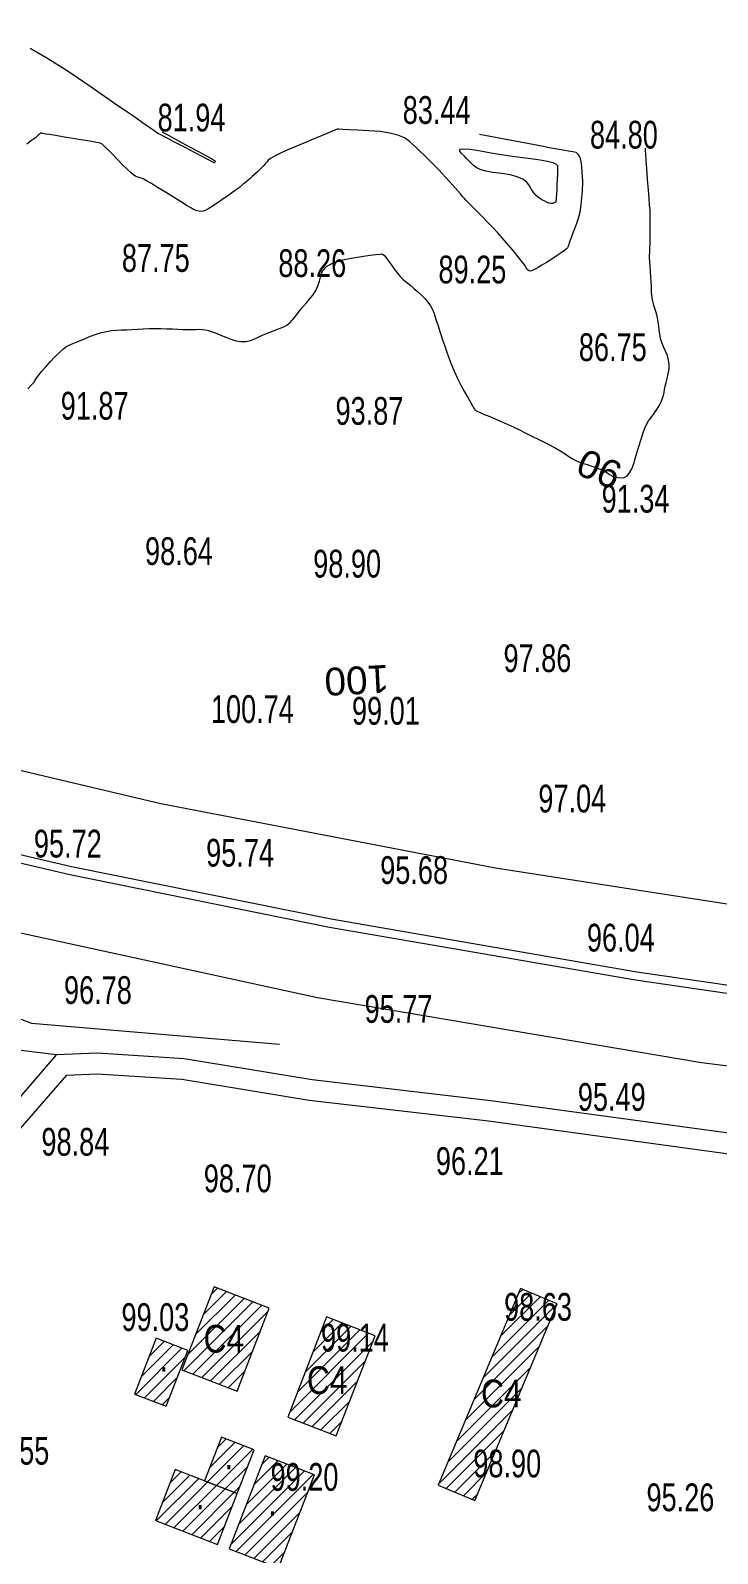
# Model space of a CAD drawing. Header units: metres. Extents: x 431726 to 434411, y 2469261 to 2472412.
# Drawn here: x 433603.3 to 433702.3, y 2471342.9 to 2471562.6 of the extents above; entities that cross this region are included whole.
import ezdxf
from ezdxf.enums import TextEntityAlignment as Align

# ---------------------------------------------------------------- set-up
doc = ezdxf.new("R2010")
doc.units = ezdxf.units.M
doc.header["$MEASUREMENT"] = 0
for name, color, linetype, lineweight in [('CAO DO', 8, 'Continuous', 18), ('duong be tong-ks', 8, 'Continuous', 18), ('duong da-ks', 8, 'Continuous', 18), ('duong nhua-ks', 8, 'Continuous', 18), ('hanh nha', 8, 'Continuous', 18), ('MH_DongMuc', 8, 'Continuous', 18), ('MH_DongMuc_Con', 8, 'Continuous', 18), ('nha cua-ks', 8, 'Continuous', 18), ('rao sat-ks', 8, 'RAO_T_GAI', 18)]:
    doc.layers.add(name, color=color, linetype=linetype, lineweight=lineweight)
doc.styles.get("Standard").update_dxf_attribs({"font": 'arial.ttf'})
doc.styles.add('THUY', font='VHARIALN.TTF')
doc.linetypes.add('RAO_T_GAI', pattern='A,1,[130,ltypeshp.shx,S=0.75,R=-45,X=0,Y=0],1,[130,ltypeshp.shx,S=0.75,R=45,X=-1,Y=0],6', length=8)

msp = doc.modelspace()

# ---------------------------------------------------------------- hatches: boundary and pattern name
at = {"layer": 'hanh nha', "lineweight": 0}
h = msp.add_hatch(dxfattribs=at)
h.set_pattern_fill('ANSI31', color=8, scale=10, style=0)
h.set_pattern_definition([(45, (0, 0), (-0.8838834765, 0.8838834765), [])])
h.paths.add_polyline_path([(433413.16, 2471252.62), (433406.27, 2471266.04), (433414.57, 2471270.3), (433421.46, 2471256.88)])
h.paths.add_polyline_path([(433482.75, 2471404.54), (433479.02, 2471400.37), (433474.69, 2471404.25), (433478.41, 2471408.42)])
h.paths.add_polyline_path([(433468.15, 2471397.16), (433474.51, 2471404.26), (433480.44, 2471398.96), (433474.08, 2471391.85)])
h.paths.add_polyline_path([(433776.77, 2471226.91), (433772.05, 2471219.86), (433760.72, 2471227.45), (433765.44, 2471234.5)])
h.paths.add_polyline_path([(433723.44, 2471348.53), (433730.22, 2471350.99), (433732.15, 2471345.66), (433725.36, 2471343.21)])
h.paths.add_polyline_path([(433739.59, 2471349.48), (433731.99, 2471346.73), (433730.34, 2471351.32), (433737.93, 2471354.07)])
h.paths.add_polyline_path([(433724.92, 2471351.96), (433719.51, 2471383), (433713.09, 2471381.88), (433718.5, 2471350.84)])
h.paths.add_polyline_path([(433673.93, 2471381.12), (433662.05, 2471352.74), (433667.35, 2471350.52), (433679.23, 2471378.9)])
h.paths.add_polyline_path([(433633.07, 2471366.31), (433637.7, 2471378.28), (433629.74, 2471381.36), (433625.11, 2471369.39)])
h.paths.add_polyline_path([(433621.38, 2471373.94), (433618.26, 2471365.9), (433622.83, 2471364.13), (433625.95, 2471372.17)])
h.paths.add_polyline_path([(433647.36, 2471359.86), (433652.96, 2471374.3), (433645.96, 2471377.01), (433640.37, 2471362.57)])
h.paths.add_polyline_path([(433639.01, 2471340.81), (433644.21, 2471354.24), (433637.12, 2471356.99), (433631.91, 2471343.56)])
h.paths.add_polyline_path([(433630.79, 2471359.66), (433628.35, 2471353.38), (433633.07, 2471351.56), (433635.5, 2471357.83)])
h.paths.add_polyline_path([(433630.21, 2471344.18), (433633.07, 2471351.56), (433624.13, 2471355.02), (433621.27, 2471347.64)])
h.paths.add_polyline_path([(433651.18, 2471320.46), (433657.15, 2471335.87), (433651.12, 2471338.21), (433645.15, 2471322.8)])
h.paths.add_polyline_path([(433623.49, 2471250.97), (433623.44, 2471243.58), (433636.73, 2471243.5), (433636.77, 2471250.9)])
h.paths.add_polyline_path([(433636.46, 2471198.04), (433636.73, 2471243.5), (433625.32, 2471243.56), (433625.06, 2471198.1)])
h.paths.add_polyline_path([(433582.93, 2471349.26), (433575.03, 2471351.61), (433573.36, 2471346.03), (433581.26, 2471343.67)])
h.paths.add_polyline_path([(433591.09, 2471315.2), (433592.74, 2471323.87), (433584.74, 2471325.39), (433583.09, 2471316.72)])
h.paths.add_polyline_path([(433584.62, 2471324.8), (433586.55, 2471334.93), (433574.5, 2471337.22), (433572.57, 2471327.09)])
h.paths.add_polyline_path([(433453.77, 2471177.8), (433448.93, 2471177.8), (433448.93, 2471180.73), (433453.77, 2471180.73)])
h.paths.add_polyline_path([(433459.43, 2471183.62), (433452.86, 2471181.19), (433450.9, 2471186.47), (433457.47, 2471188.91)])
h.paths.add_polyline_path([(433468.96, 2471187.12), (433461.59, 2471184.39), (433458.26, 2471193.34), (433465.64, 2471196.07)])
h.paths.add_polyline_path([(433432.21, 2471194.58), (433435.45, 2471197.26), (433433.49, 2471199.62), (433430.26, 2471196.94)])
h.paths.add_polyline_path([(433446.73, 2471194.64), (433441.02, 2471202.21), (433435.22, 2471197.84), (433440.92, 2471190.26)])
h.paths.add_polyline_path([(433399.81, 2471202.77), (433404.48, 2471208.38), (433400.91, 2471211.36), (433396.23, 2471205.75)])
h.paths.add_polyline_path([(433413.67, 2471260.27), (433415.23, 2471260.27), (433415.23, 2471261.11), (433413.67, 2471261.11)], flags=24)
h.paths.add_polyline_path([(433477.7, 2471404.35), (433479.25, 2471404.35), (433479.25, 2471405.19), (433477.7, 2471405.19)], flags=24)
h.paths.add_polyline_path([(433473.48, 2471397.23), (433475.03, 2471397.23), (433475.03, 2471398.07), (433473.48, 2471398.07)], flags=24)
h.paths.add_polyline_path([(433765.22, 2471223.98), (433773.15, 2471223.98), (433773.15, 2471230.18), (433765.22, 2471230.18)], flags=25)
h.paths.add_polyline_path([(433734.45, 2471349.89), (433736, 2471349.89), (433736, 2471350.73), (433734.45, 2471350.73)], flags=24)
h.paths.add_polyline_path([(433726.86, 2471346.07), (433728.41, 2471346.07), (433728.41, 2471346.91), (433726.86, 2471346.91)], flags=24)
h.paths.add_polyline_path([(433715.62, 2471363.38), (433723.55, 2471363.38), (433723.55, 2471369.58), (433715.62, 2471369.58)], flags=25)
h.paths.add_polyline_path([(433667.2, 2471362.88), (433675.13, 2471362.88), (433675.13, 2471369.09), (433667.2, 2471369.09)], flags=24)
h.paths.add_polyline_path([(433650.11, 2471327.98), (433651.66, 2471327.98), (433651.66, 2471328.82), (433650.11, 2471328.82)], flags=24)
h.paths.add_polyline_path([(433631.08, 2471354.92), (433632.63, 2471354.92), (433632.63, 2471355.76), (433631.08, 2471355.76)], flags=24)
h.paths.add_polyline_path([(433626.94, 2471349.13), (433628.5, 2471349.13), (433628.5, 2471349.97), (433626.94, 2471349.97)], flags=24)
h.paths.add_polyline_path([(433637.4, 2471348.21), (433638.96, 2471348.21), (433638.96, 2471349.05), (433637.4, 2471349.05)], flags=24)
h.paths.add_polyline_path([(433627.18, 2471370.77), (433635.11, 2471370.77), (433635.11, 2471376.97), (433627.18, 2471376.97)], flags=24)
h.paths.add_polyline_path([(433621.71, 2471368.99), (433623.26, 2471368.99), (433623.26, 2471369.83), (433621.71, 2471369.83)], flags=24)
h.paths.add_polyline_path([(433642.09, 2471364.79), (433650.01, 2471364.79), (433650.01, 2471371), (433642.09, 2471371)], flags=24)
h.paths.add_polyline_path([(433629.7, 2471224.81), (433631.26, 2471224.81), (433631.26, 2471225.65), (433629.7, 2471225.65)], flags=24)
h.paths.add_polyline_path([(433629.9, 2471247.84), (433631.45, 2471247.84), (433631.45, 2471248.68), (433629.9, 2471248.68)], flags=24)
h.paths.add_polyline_path([(433587.28, 2471319.8), (433588.83, 2471319.8), (433588.83, 2471320.64), (433587.28, 2471320.64)], flags=24)
h.paths.add_polyline_path([(433577.51, 2471347.66), (433579.07, 2471347.66), (433579.07, 2471348.5), (433577.51, 2471348.5)], flags=24)
h.paths.add_polyline_path([(433575.72, 2471327.99), (433583.64, 2471327.99), (433583.64, 2471334.2), (433575.72, 2471334.2)], flags=24)
h.paths.add_polyline_path([(433462.62, 2471189.44), (433464.18, 2471189.44), (433464.18, 2471190.28), (433462.62, 2471190.28)], flags=24)
h.paths.add_polyline_path([(433450.58, 2471178.57), (433452.14, 2471178.57), (433452.14, 2471179.41), (433450.58, 2471179.41)], flags=24)
h.paths.add_polyline_path([(433454.72, 2471184.73), (433456.27, 2471184.73), (433456.27, 2471185.57), (433454.72, 2471185.57)], flags=24)
h.paths.add_polyline_path([(433440.19, 2471195.86), (433441.74, 2471195.86), (433441.74, 2471196.7), (433440.19, 2471196.7)], flags=24)
h.paths.add_polyline_path([(433432.16, 2471196.64), (433433.72, 2471196.64), (433433.72, 2471197.48), (433432.16, 2471197.48)], flags=24)
h.paths.add_polyline_path([(433399.78, 2471206.69), (433401.34, 2471206.69), (433401.34, 2471207.52), (433399.78, 2471207.52)], flags=24)
h.paths.add_polyline_path([(433364.92, 2471185.67), (433366.47, 2471185.67), (433366.47, 2471186.51), (433364.92, 2471186.51)], flags=9)

# ---------------------------------------------------------------- linework, layer by layer
at = {"layer": 'duong be tong-ks', "color": 8, "lineweight": 0}
for points in [[(433707.16, 2471403.09), (433669.66, 2471408.2), (433643.87, 2471411.23), (433625.4, 2471414.25), (433612.94, 2471415.05), (433606.97, 2471414.81), (433598.86, 2471405.41), (433589.35, 2471394.67), (433585.93, 2471389.51), (433581.51, 2471382.08), (433576.92, 2471373.73), (433573.34, 2471363.44), (433567.29, 2471345.92), (433561.41, 2471326.27)], [(433706.74, 2471400.12), (433669.29, 2471405.23), (433643.45, 2471408.25), (433625.07, 2471411.26), (433612.9, 2471412.04), (433608.39, 2471411.86), (433601.12, 2471403.44), (433591.73, 2471392.84), (433588.47, 2471387.91), (433584.12, 2471380.59), (433579.67, 2471372.5), (433576.17, 2471362.46), (433570.15, 2471345), (433564.29, 2471325.41)]]:
    msp.add_lwpolyline(points, dxfattribs=at)
at = {"layer": 'duong da-ks', "color": 8, "lineweight": 0}
msp.add_lwpolyline([(433606.97, 2471414.81), (433592.15, 2471416.66), (433578.37, 2471418.9), (433566.88, 2471421.64), (433563.49, 2471422.81), (433544.72, 2471437.72), (433538.94, 2471442.98), (433535.03, 2471445.18), (433525, 2471447.97), (433514.58, 2471450.5), (433502.02, 2471453.31), (433497.37, 2471454.42), (433490.34, 2471455.95)], dxfattribs=at)
at = {"layer": 'duong nhua-ks', "color": 8, "lineweight": 0}
for points in [[(433718.89, 2471434.19), (433670.31, 2471441.73), (433622.06, 2471451.01), (433586.27, 2471459.46), (433556.51, 2471468.55), (433502.82, 2471484.99), (433453.99, 2471502.86), (433413.44, 2471520.09), (433397.66, 2471528.67), (433387.86, 2471535.58), (433377.16, 2471545.29), (433368.33, 2471556.01), (433362.87, 2471564.74)], [(433251.04, 2471544.73), (433287.61, 2471529.15), (433375.96, 2471494.55), (433416.28, 2471482.84), (433510.08, 2471454.2), (433575.29, 2471438.18), (433644.64, 2471423.07), (433700.03, 2471413.73), (433776.17, 2471404.22), (433832.6, 2471398.98), (433885.84, 2471396.04), (433937.55, 2471395.79), (433966.24, 2471398.33), (433998.71, 2471400.01), (434091.39, 2471408.76), (434148.55, 2471416.51), (434151.35, 2471417.02)], [(433461.25, 2471481.28), (433507.01, 2471467.13), (433535.72, 2471458.94), (433574.06, 2471450.21), (433609.17, 2471441.98), (433646.6, 2471434.43), (433690.69, 2471426.8), (433728.21, 2471421.35), (433765.86, 2471416.95), (433805.92, 2471412.86), (433841.54, 2471410.12), (433895.66, 2471407.73), (433922.24, 2471407.54)], [(433460.89, 2471480.13), (433506.66, 2471465.98), (433535.43, 2471457.78), (433573.79, 2471449.05), (433608.92, 2471440.81), (433646.38, 2471433.25), (433690.5, 2471425.62), (433728.06, 2471420.16), (433765.73, 2471415.76), (433805.81, 2471411.66), (433841.46, 2471408.93), (433895.63, 2471406.53), (433922.25, 2471406.34)]]:
    msp.add_lwpolyline(points, dxfattribs=at)
at = {"layer": 'MH_DongMuc', "color": 8, "lineweight": 0, "elevation": 90}
msp.add_lwpolyline([(433602.87, 2471510.87), (433603.38, 2471511.39), (433603.73, 2471511.81), (433603.93, 2471512.11), (433604.11, 2471512.41), (433604.42, 2471512.82), (433604.86, 2471513.36), (433605.42, 2471514), (433606.11, 2471514.77), (433606.83, 2471515.53), (433607.47, 2471516.15), (433608.03, 2471516.64), (433608.52, 2471517.01), (433608.93, 2471517.24), (433609.35, 2471517.41), (433609.86, 2471517.63), (433610.46, 2471517.87), (433611.14, 2471518.15), (433611.91, 2471518.45), (433612.71, 2471518.75), (433613.48, 2471518.98), (433614.23, 2471519.16), (433614.95, 2471519.28), (433615.65, 2471519.34), (433616.35, 2471519.37), (433617.09, 2471519.4), (433617.87, 2471519.44), (433618.68, 2471519.48), (433619.53, 2471519.53), (433620.39, 2471519.56), (433621.24, 2471519.58), (433622.07, 2471519.57), (433622.9, 2471519.55), (433623.72, 2471519.51), (433624.5, 2471519.46), (433625.23, 2471519.44), (433625.89, 2471519.42), (433626.5, 2471519.43), (433627.05, 2471519.45), (433627.56, 2471519.46), (433628.05, 2471519.43), (433628.5, 2471519.37), (433628.93, 2471519.27), (433629.34, 2471519.14), (433629.76, 2471518.98), (433630.26, 2471518.79), (433630.82, 2471518.56), (433631.45, 2471518.32), (433632.14, 2471518.04), (433632.87, 2471517.81), (433633.59, 2471517.71), (433634.3, 2471517.72), (433635.01, 2471517.87), (433635.71, 2471518.13), (433636.4, 2471518.45), (433637.06, 2471518.74), (433637.69, 2471519.01), (433638.3, 2471519.26), (433638.89, 2471519.47), (433639.42, 2471519.68), (433639.87, 2471519.88), (433640.24, 2471520.08), (433640.53, 2471520.28), (433640.74, 2471520.47), (433640.92, 2471520.67), (433641.1, 2471520.89), (433641.29, 2471521.13), (433641.49, 2471521.38), (433641.7, 2471521.66), (433641.94, 2471521.97), (433642.24, 2471522.35), (433642.61, 2471522.78), (433643.04, 2471523.26), (433643.52, 2471523.81), (433644, 2471524.4), (433644.4, 2471525.04), (433644.72, 2471525.71), (433644.96, 2471526.42), (433645.11, 2471527.17), (433645.38, 2471527.89), (433645.95, 2471528.51), (433646.83, 2471529.02), (433648.01, 2471529.43), (433649.5, 2471529.74), (433650.99, 2471529.96), (433652.18, 2471530.14), (433653.07, 2471530.25), (433653.66, 2471530.32), (433653.95, 2471530.33), (433654.12, 2471530.24), (433654.34, 2471530.04), (433654.62, 2471529.71), (433654.96, 2471529.25), (433655.36, 2471528.68), (433655.77, 2471528.07), (433656.18, 2471527.54), (433656.57, 2471527.09), (433656.94, 2471526.71), (433657.31, 2471526.4), (433657.68, 2471526.11), (433658.1, 2471525.76), (433658.56, 2471525.37), (433659.05, 2471524.93), (433659.59, 2471524.43), (433660.12, 2471523.91), (433660.57, 2471523.38), (433660.94, 2471522.84), (433661.24, 2471522.3), (433661.46, 2471521.74), (433661.64, 2471521.19), (433661.82, 2471520.66), (433661.99, 2471520.13), (433662.15, 2471519.62), (433662.3, 2471519.13), (433662.47, 2471518.58), (433662.69, 2471517.93), (433662.95, 2471517.18), (433663.25, 2471516.31), (433663.6, 2471515.35), (433663.99, 2471514.33), (433664.41, 2471513.34), (433664.85, 2471512.36), (433665.33, 2471511.4), (433665.84, 2471510.46), (433666.32, 2471509.61), (433666.7, 2471508.94), (433666.98, 2471508.43), (433667.18, 2471508.1), (433667.27, 2471507.95), (433667.34, 2471507.87), (433667.45, 2471507.79), (433667.59, 2471507.7), (433667.77, 2471507.61), (433667.99, 2471507.5), (433668.28, 2471507.37), (433668.7, 2471507.19), (433669.24, 2471506.96), (433669.91, 2471506.68), (433670.69, 2471506.35), (433671.47, 2471506.02), (433672.09, 2471505.75), (433672.57, 2471505.54), (433672.9, 2471505.39), (433673.08, 2471505.31), (433673.31, 2471505.19), (433673.78, 2471504.95), (433674.5, 2471504.59), (433675.47, 2471504.11), (433676.68, 2471503.51), (433677.91, 2471502.89), (433678.93, 2471502.35), (433679.75, 2471501.89), (433680.36, 2471501.51), (433680.77, 2471501.21), (433681.13, 2471500.95), (433681.6, 2471500.69), (433682.18, 2471500.42), (433682.87, 2471500.16), (433683.67, 2471499.9), (433684.48, 2471499.64), (433685.17, 2471499.38), (433685.74, 2471499.13), (433686.21, 2471498.89), (433686.56, 2471498.66), (433686.87, 2471498.45), (433687.21, 2471498.28), (433687.59, 2471498.16), (433688, 2471498.08), (433688.45, 2471498.03), (433688.89, 2471498.1), (433689.3, 2471498.35), (433689.66, 2471498.76), (433689.98, 2471499.36), (433690.27, 2471500.13), (433690.52, 2471500.97), (433690.77, 2471501.79), (433691.01, 2471502.58), (433691.24, 2471503.33), (433691.46, 2471504.06), (433691.67, 2471504.73), (433691.9, 2471505.32), (433692.12, 2471505.82), (433692.36, 2471506.24), (433692.6, 2471506.57), (433692.84, 2471506.87), (433693.09, 2471507.19), (433693.33, 2471507.54), (433693.58, 2471507.91), (433693.82, 2471508.3), (433694.05, 2471508.7), (433694.25, 2471509.11), (433694.41, 2471509.51), (433694.53, 2471509.92), (433694.62, 2471510.33), (433694.7, 2471510.76), (433694.8, 2471511.25), (433694.92, 2471511.79), (433695.06, 2471512.39), (433695.22, 2471513.04), (433695.34, 2471513.71), (433695.36, 2471514.37), (433695.28, 2471515.03), (433695.11, 2471515.67), (433694.84, 2471516.31), (433694.54, 2471516.93), (433694.3, 2471517.54), (433694.12, 2471518.15), (433694, 2471518.74), (433693.93, 2471519.32), (433693.88, 2471519.9), (433693.79, 2471520.5), (433693.67, 2471521.1), (433693.52, 2471521.72), (433693.33, 2471522.34), (433693.15, 2471522.95), (433693.01, 2471523.5), (433692.9, 2471523.99), (433692.84, 2471524.42), (433692.82, 2471524.79), (433692.82, 2471525.19), (433692.8, 2471525.69), (433692.77, 2471526.29), (433692.72, 2471526.99), (433692.67, 2471527.8), (433692.61, 2471528.59), (433692.57, 2471529.25), (433692.55, 2471529.78), (433692.54, 2471530.18), (433692.56, 2471530.45), (433692.57, 2471530.73), (433692.59, 2471531.16), (433692.6, 2471531.74), (433692.61, 2471532.47), (433692.61, 2471533.35), (433692.61, 2471534.22), (433692.61, 2471534.95), (433692.61, 2471535.51), (433692.61, 2471535.93), (433692.61, 2471536.18), (433692.61, 2471536.35), (433692.61, 2471536.48), (433692.61, 2471536.59), (433692.61, 2471536.67), (433692.61, 2471536.72), (433692.59, 2471536.92), (433692.55, 2471537.46), (433692.48, 2471538.33), (433692.39, 2471539.54), (433692.26, 2471541.09), (433692.14, 2471542.64), (433692.04, 2471543.85), (433691.98, 2471544.73), (433691.94, 2471545.28), (433691.93, 2471545.49), (433691.93, 2471545.6)], dxfattribs=at)
at = {"layer": 'MH_DongMuc_Con', "color": 8, "lineweight": 0}
for points, elevation in [([(433603.23, 2471560.01), (433605.62, 2471558.63), (433608.55, 2471556.77), (433612.01, 2471554.42), (433615.38, 2471552.1), (433618, 2471550.28), (433619.89, 2471548.97), (433621.03, 2471548.17), (433621.43, 2471547.88), (433621.62, 2471547.77), (433622.12, 2471547.5), (433622.94, 2471547.06), (433624.06, 2471546.47), (433625.5, 2471545.72), (433626.94, 2471544.97), (433628.07, 2471544.38), (433628.89, 2471543.95), (433629.4, 2471543.67), (433629.6, 2471543.56), (433629.64, 2471543.54), (433629.68, 2471543.52), (433629.72, 2471543.52), (433629.76, 2471543.52), (433629.79, 2471543.54), (433629.82, 2471543.56), (433629.85, 2471543.58), (433629.88, 2471543.61), (433629.91, 2471543.63), (433629.94, 2471543.66), (433629.82, 2471543.76), (433629.37, 2471544.03), (433628.61, 2471544.46), (433627.54, 2471545.04), (433626.14, 2471545.78), (433624.75, 2471546.53), (433623.67, 2471547.12), (433622.9, 2471547.54), (433622.45, 2471547.81), (433622.32, 2471547.93), (433622.37, 2471548.01)], 82), ([(433668.02, 2471547.63), (433676.48, 2471546), (433678.34, 2471545.65), (433679.8, 2471545.39), (433680.85, 2471545.21), (433681.49, 2471545.11), (433681.89, 2471544.99), (433682.21, 2471544.7), (433682.46, 2471544.26), (433682.64, 2471543.67), (433682.74, 2471542.93), (433682.79, 2471542.14), (433682.83, 2471541.44), (433682.85, 2471540.83), (433682.86, 2471540.29), (433682.84, 2471539.84), (433682.82, 2471539.42), (433682.79, 2471538.96), (433682.74, 2471538.46), (433682.69, 2471537.93), (433682.64, 2471537.36), (433682.55, 2471536.76), (433682.41, 2471536.11), (433682.23, 2471535.43), (433682, 2471534.7), (433681.72, 2471533.94), (433681.44, 2471533.22), (433681.22, 2471532.64), (433681.06, 2471532.2), (433680.96, 2471531.9), (433680.91, 2471531.73), (433680.89, 2471531.64), (433680.86, 2471531.54), (433680.82, 2471531.43), (433680.77, 2471531.33), (433680.71, 2471531.22), (433680.57, 2471531.07), (433680.27, 2471530.83), (433679.81, 2471530.5), (433679.2, 2471530.09), (433678.44, 2471529.6), (433677.66, 2471529.1), (433676.99, 2471528.69), (433676.45, 2471528.37), (433676.03, 2471528.13), (433675.74, 2471527.97), (433675.51, 2471527.89), (433675.32, 2471527.86), (433675.15, 2471527.89), (433675.01, 2471527.97), (433674.91, 2471528.11), (433674.81, 2471528.27), (433674.7, 2471528.44), (433674.59, 2471528.6), (433674.48, 2471528.77), (433674.35, 2471528.94), (433674.18, 2471529.17), (433673.91, 2471529.5), (433673.55, 2471529.95), (433673.09, 2471530.52), (433672.53, 2471531.19), (433671.92, 2471531.93), (433671.27, 2471532.67), (433670.6, 2471533.42), (433669.9, 2471534.17), (433669.16, 2471534.93), (433668.48, 2471535.62), (433667.91, 2471536.2), (433667.46, 2471536.66), (433667.13, 2471537), (433666.91, 2471537.21), (433666.76, 2471537.36), (433666.63, 2471537.49), (433666.51, 2471537.61), (433666.41, 2471537.71), (433666.33, 2471537.8), (433666.22, 2471537.91), (433666.06, 2471538.08), (433665.85, 2471538.32), (433665.58, 2471538.63), (433665.25, 2471539), (433664.88, 2471539.42), (433664.49, 2471539.87), (433664.07, 2471540.35), (433663.62, 2471540.85), (433663.14, 2471541.38), (433662.65, 2471541.93), (433662.14, 2471542.47), (433661.63, 2471543), (433661.11, 2471543.53), (433660.58, 2471544.04), (433660.05, 2471544.56), (433659.51, 2471545.07), (433658.96, 2471545.59), (433658.41, 2471546.1), (433657.86, 2471546.62), (433657.18, 2471547.09), (433656.25, 2471547.47), (433655.09, 2471547.77), (433653.68, 2471547.98), (433652.03, 2471548.11), (433650.43, 2471548.18), (433649.18, 2471548.24), (433648.28, 2471548.28), (433647.74, 2471548.31), (433647.55, 2471548.31), (433647.53, 2471548.31), (433647.51, 2471548.31), (433647.49, 2471548.31), (433647.46, 2471548.31), (433647.44, 2471548.3), (433647.23, 2471548.22), (433646.65, 2471547.98), (433645.69, 2471547.58), (433644.36, 2471547.04), (433642.66, 2471546.33), (433640.95, 2471545.61), (433639.58, 2471544.99), (433638.56, 2471544.5), (433637.88, 2471544.11), (433637.54, 2471543.84), (433637.37, 2471543.62), (433637.15, 2471543.37), (433636.91, 2471543.11), (433636.64, 2471542.82), (433636.33, 2471542.52), (433635.99, 2471542.19), (433635.62, 2471541.85), (433635.23, 2471541.49), (433634.82, 2471541.12), (433634.37, 2471540.73), (433633.89, 2471540.33), (433633.38, 2471539.93), (433632.84, 2471539.51), (433632.26, 2471539.1), (433631.65, 2471538.67), (433631.04, 2471538.26), (433630.46, 2471537.87), (433629.93, 2471537.51), (433629.44, 2471537.18), (433629, 2471536.87), (433628.57, 2471536.63), (433628.14, 2471536.49), (433627.72, 2471536.46), (433627.3, 2471536.53), (433626.88, 2471536.71), (433626.38, 2471537), (433625.71, 2471537.39), (433624.88, 2471537.89), (433623.89, 2471538.5), (433622.73, 2471539.22), (433621.6, 2471539.92), (433620.69, 2471540.48), (433620, 2471540.89), (433619.52, 2471541.15), (433619.26, 2471541.26), (433619.1, 2471541.31), (433618.94, 2471541.36), (433618.77, 2471541.41), (433618.6, 2471541.47), (433618.41, 2471541.54), (433618.16, 2471541.69), (433617.77, 2471542.01), (433617.25, 2471542.49), (433616.6, 2471543.14), (433615.81, 2471543.96), (433615.03, 2471544.78), (433614.39, 2471545.42), (433613.89, 2471545.89), (433613.53, 2471546.19), (433613.31, 2471546.31), (433613.05, 2471546.36), (433612.55, 2471546.45), (433611.81, 2471546.58), (433610.84, 2471546.74), (433609.64, 2471546.94), (433608.42, 2471547.14), (433607.4, 2471547.3), (433606.58, 2471547.44), (433605.95, 2471547.54), (433605.53, 2471547.61), (433605.24, 2471547.66), (433605, 2471547.7), (433604.84, 2471547.73), (433604.73, 2471547.75), (433604.69, 2471547.76), (433604.68, 2471547.76), (433604.67, 2471547.75), (433604.66, 2471547.73), (433604.66, 2471547.71), (433604.65, 2471547.69), (433604.57, 2471547.6), (433604.34, 2471547.41), (433603.96, 2471547.1), (433603.42, 2471546.69), (433602.74, 2471546.16)], 84), ([(433665.11, 2471545.24), (433665.25, 2471545.45), (433665.76, 2471545.51), (433666.65, 2471545.44), (433667.92, 2471545.23), (433669.39, 2471544.96), (433670.87, 2471544.71), (433672.37, 2471544.48), (433673.87, 2471544.27), (433675.39, 2471544.08), (433676.77, 2471543.9), (433677.84, 2471543.7), (433678.61, 2471543.5), (433679.08, 2471543.29), (433679.25, 2471543.07), (433679.26, 2471542.78), (433679.26, 2471542.36), (433679.24, 2471541.82), (433679.22, 2471541.14), (433679.18, 2471540.34), (433679.14, 2471539.55), (433679.1, 2471538.94), (433679.08, 2471538.48), (433679.06, 2471538.2), (433679.05, 2471538.08), (433679.05, 2471538.04), (433679.04, 2471537.99), (433679.02, 2471537.95), (433679.01, 2471537.89), (433678.99, 2471537.84), (433678.95, 2471537.78), (433678.88, 2471537.73), (433678.79, 2471537.69), (433678.67, 2471537.65), (433678.52, 2471537.61), (433678.32, 2471537.61), (433678.07, 2471537.66), (433677.77, 2471537.76), (433677.41, 2471537.92), (433677, 2471538.14), (433676.57, 2471538.41), (433676.19, 2471538.75), (433675.83, 2471539.16), (433675.51, 2471539.62), (433675.23, 2471540.15), (433674.85, 2471540.68), (433674.26, 2471541.11), (433673.45, 2471541.47), (433672.43, 2471541.74), (433671.19, 2471541.93), (433669.95, 2471542.1), (433668.92, 2471542.29), (433668.11, 2471542.52), (433667.51, 2471542.78), (433667.13, 2471543.07), (433666.84, 2471543.39), (433666.52, 2471543.73), (433666.16, 2471544.09), (433665.78, 2471544.48), (433665.36, 2471544.89), (433665.11, 2471545.24)], 82)]:
    msp.add_lwpolyline(points, dxfattribs=dict(at, elevation=elevation))
at = {"layer": 'nha cua-ks', "color": 8, "lineweight": 0}
for points in [[(433633.07, 2471366.31), (433637.7, 2471378.28), (433629.74, 2471381.36), (433625.11, 2471369.39)], [(433673.93, 2471381.12), (433662.05, 2471352.74), (433667.35, 2471350.52), (433679.23, 2471378.9)], [(433647.36, 2471359.86), (433652.96, 2471374.3), (433645.96, 2471377.01), (433640.37, 2471362.57)], [(433621.38, 2471373.94), (433618.26, 2471365.9), (433622.83, 2471364.13), (433625.95, 2471372.17)], [(433630.79, 2471359.66), (433628.35, 2471353.38), (433633.07, 2471351.56), (433635.5, 2471357.83)], [(433639.01, 2471340.81), (433644.21, 2471354.24), (433637.12, 2471356.99), (433631.91, 2471343.56)], [(433630.21, 2471344.18), (433633.07, 2471351.56), (433624.13, 2471355.02), (433621.27, 2471347.64)]]:
    msp.add_lwpolyline(points, close=True, dxfattribs=at)
at = {"layer": 'rao sat-ks', "color": 8, "lineweight": 0, "elevation": 93.96}
msp.add_lwpolyline([(433483.59, 2471452.62), (433489.3, 2471457.04), (433520.01, 2471449.99), (433538.21, 2471444.14), (433603.43, 2471419.4), (433639.19, 2471416.35)], dxfattribs=at)

# ---------------------------------------------------------------- texts
at = {"layer": 'CAO DO', "color": 8, "lineweight": 0, "width": 0.7}
for s, p in [('83.44', (433656.94, 2471549.09, 83.44)), ('81.94', (433621.59, 2471548, 81.94)), ('84.80', (433683.94, 2471545.53, 84.8)), ('87.75', (433616.44, 2471527.75, 87.75)), ('88.26', (433639, 2471527, 88.26)), ('89.25', (433662.09, 2471526.09, 89.25)), ('86.75', (433682.34, 2471514.88, 86.75)), ('91.87', (433607.62, 2471506.44, 91.87)), ('93.87', (433647.25, 2471505.69, 93.87)), ('91.34', (433685.62, 2471493.03, 91.34)), ('98.64', (433619.78, 2471485.47, 98.64)), ('98.90', (433644.03, 2471483.66, 98.9)), ('97.86', (433671.47, 2471470.03, 97.86)), ('100.74', (433629.28, 2471462.69, 100.74)), ('99.01', (433649.62, 2471462.44, 99.01)), ('97.04', (433676.5, 2471449.78, 97.04)), ('95.72', (433603.75, 2471443.28, 95.72)), ('95.74', (433628.59, 2471441.97, 95.74)), ('95.68', (433653.69, 2471439.47, 95.68)), ('96.04', (433683.5, 2471429.72, 96.03)), ('96.78', (433608.09, 2471422.16, 96.78)), ('95.77', (433651.44, 2471419.44, 95.77)), ('95.49', (433682.19, 2471406.75, 95.49)), ('98.84', (433604.84, 2471400.28, 98.84)), ('96.21', (433661.72, 2471397.5, 96.21)), ('98.70', (433628.25, 2471395, 98.7)), ('98.63', (433671.56, 2471376.47, 98.63)), ('99.03', (433616.38, 2471375, 99.03)), ('99.14', (433645.16, 2471372.03, 99.14)), ('99.55', (433596.19, 2471355.72, 99.55)), ('98.90', (433667.12, 2471353.88, 98.9)), ('99.20', (433637.88, 2471351.94, 99.2)), ('95.26', (433692.09, 2471349, 95.25))]:
    msp.add_text(s, height=4, dxfattribs=at).set_placement(p)
at = {"layer": 'MH_DongMuc', "color": 8, "lineweight": 0}
for s, rotation, p in [('90', 156.76, (433685.3, 2471499.32, 90)), ('100', 183.0103, (433650.31, 2471468.83, 100))]:
    msp.add_text(s, height=4, rotation=rotation, dxfattribs=at).set_placement(p, align=Align.MIDDLE)
at = {"layer": 'nha cua-ks', "color": 8, "style": 'THUY'}
for s, p in [('c4', (433628.22, 2471371.87)), ('.', (433621.85, 2471369.13)), ('c4', (433643.12, 2471365.9)), ('c4', (433668.24, 2471363.98)), ('.', (433631.22, 2471355.06)), ('.', (433627.08, 2471349.27)), ('.', (433637.54, 2471348.35))]:
    msp.add_text(s, height=4, dxfattribs=at).set_placement(p)

doc.saveas('drawing.dxf')
